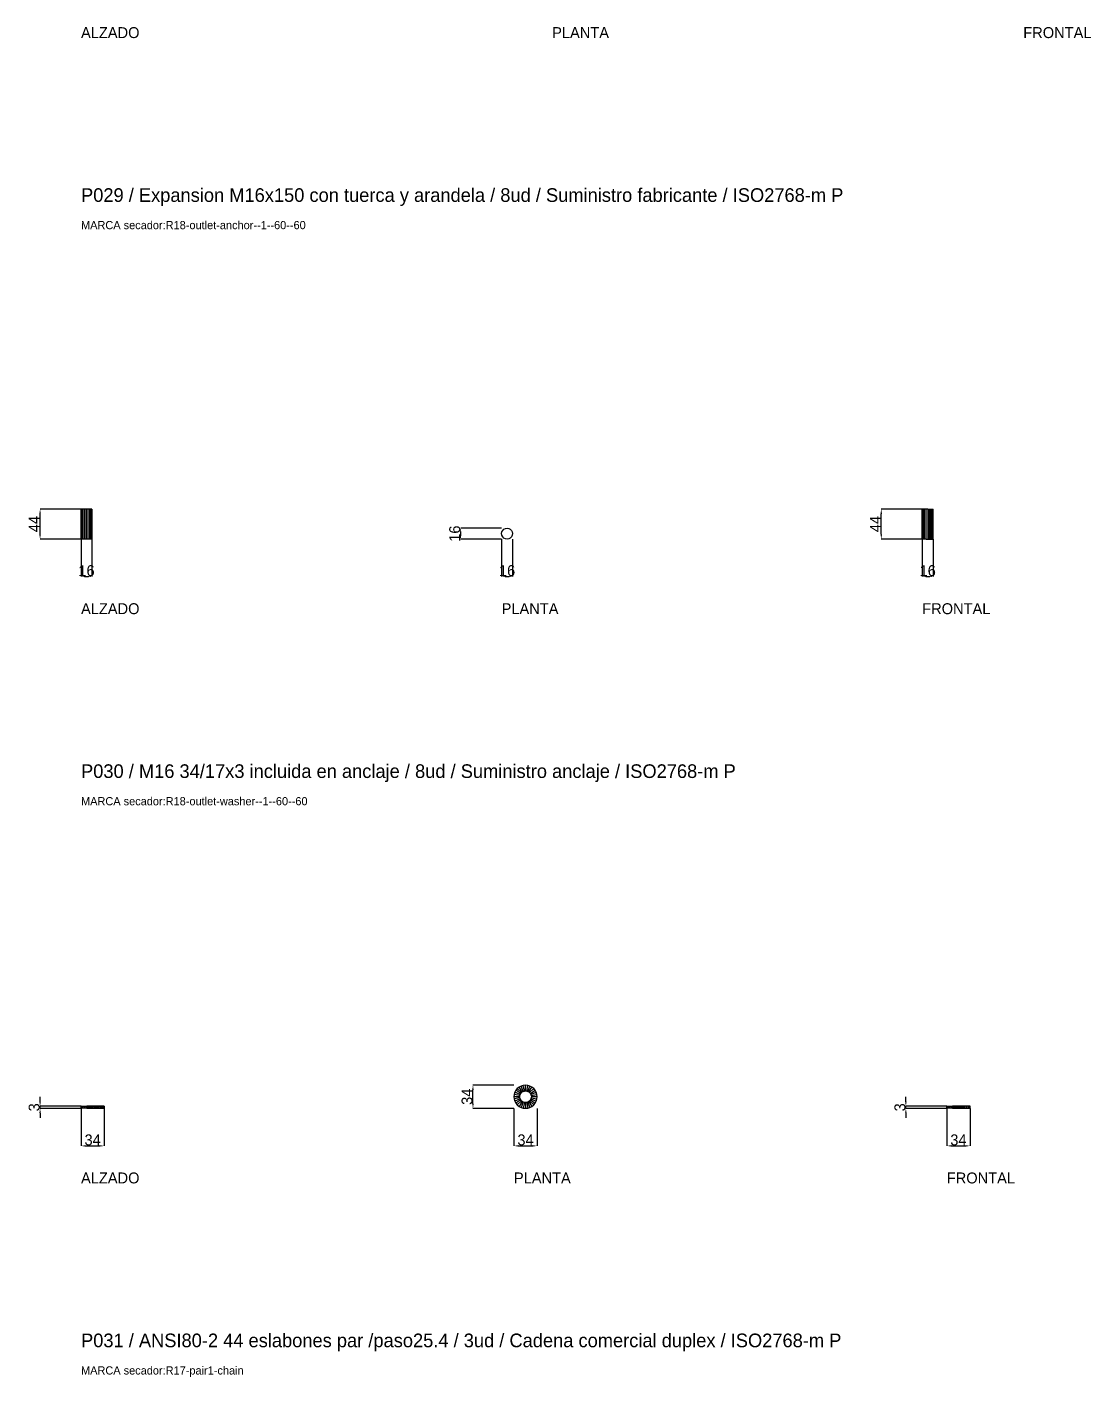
# Model space of a CAD drawing. Header units: millimetres. Extents: x -79 to 13940, y -87340 to 371.
# Drawn here: x -79 to 1479, y -38973 to -36995 of the extents above; entities that cross this region are included whole.
import ezdxf

# ---------------------------------------------------------------- set-up
doc = ezdxf.new("R2010")
doc.units = ezdxf.units.MM
for name, color, linetype in [('R18_COTAS_P', 1, 'Continuous'), ('R18_PIEZAS_P', 3, 'Continuous'), ('R18_TEXTOS', 7, 'Continuous')]:
    doc.layers.add(name, color=color, linetype=linetype)
doc.dimstyles.get("Standard").update_dxf_attribs({"dimtxt": 2.5, "dimasz": 2.5, "dimexe": 1.25, "dimexo": 0.625, "dimtad": 1, "dimcen": 2.5, "dimazin": 3, "dimtfac": 1, "dimtmove": 0, "dimatfit": 3})

# ---------------------------------------------------------------- blocks, each defined once
blk = doc.blocks.new('_CLOSEDFILLED')
at = {"color": 0, "linetype": 'BYBLOCK'}
blk.add_solid([(-1, 0.16), (0, 0), (-1, -0.16)], dxfattribs=at)
blk = doc.blocks.new('*D175')
for p, q in [((0, -37745), (0, -37800)), ((16, -37745), (16, -37800)), ((7, -37800), (9, -37800))]:
    blk.add_line(p, q)
at = {"layer": 'Defpoints'}
for p in [(0, -37745), (16, -37745), (0, -37800)]:
    blk.add_point(p, dxfattribs=at)
at = {"layer": 'R18_COTAS_P', "xscale": 7, "yscale": 7, "rotation": 180}
blk.add_blockref('_CLOSEDFILLED', (0, -37800), dxfattribs=at)
at = {"layer": 'R18_COTAS_P', "xscale": 7, "yscale": 7}
blk.add_blockref('_CLOSEDFILLED', (16, -37800), dxfattribs=at)
at = {"layer": 'R18_COTAS_P', "insert": (8, -37791.3), "char_height": 16, "attachment_point": 5}
blk.add_mtext('16', dxfattribs=at)
blk = doc.blocks.new('*D176')
for p, q in [((0, -37701), (-60, -37701)), ((-60, -37738), (-60, -37708)), ((0, -37745), (-60, -37745))]:
    blk.add_line(p, q)
at = {"layer": 'Defpoints'}
for p in [(0, -37701), (-60, -37745), (0, -37745)]:
    blk.add_point(p, dxfattribs=at)
at = {"layer": 'R18_COTAS_P', "xscale": 7, "yscale": 7}
for p, rotation in [((-60, -37701), 90), ((-60, -37745), 270)]:
    blk.add_blockref('_CLOSEDFILLED', p, dxfattribs=dict(at, rotation=rotation))
at = {"layer": 'R18_COTAS_P', "insert": (-68.6, -37723), "char_height": 16, "attachment_point": 5, "rotation": 90}
blk.add_mtext('44', dxfattribs=at)
blk = doc.blocks.new('*D177')
for p, q in [((616, -37745), (616, -37800)), ((632, -37745), (632, -37800)), ((623, -37800), (625, -37800))]:
    blk.add_line(p, q)
at = {"layer": 'Defpoints'}
for p in [(616, -37745), (632, -37745), (616, -37800)]:
    blk.add_point(p, dxfattribs=at)
at = {"layer": 'R18_COTAS_P', "xscale": 7, "yscale": 7, "rotation": 180}
blk.add_blockref('_CLOSEDFILLED', (616, -37800), dxfattribs=at)
at = {"layer": 'R18_COTAS_P', "xscale": 7, "yscale": 7}
blk.add_blockref('_CLOSEDFILLED', (632, -37800), dxfattribs=at)
at = {"layer": 'R18_COTAS_P', "insert": (624, -37791.3), "char_height": 16, "attachment_point": 5}
blk.add_mtext('16', dxfattribs=at)
blk = doc.blocks.new('*D178')
for p, q in [((616, -37729), (556, -37729)), ((556, -37738), (556, -37736)), ((616, -37745), (556, -37745))]:
    blk.add_line(p, q)
at = {"layer": 'Defpoints'}
for p in [(616, -37729), (556, -37745), (616, -37745)]:
    blk.add_point(p, dxfattribs=at)
at = {"layer": 'R18_COTAS_P', "xscale": 7, "yscale": 7}
for p, rotation in [((556, -37729), 90), ((556, -37745), 270)]:
    blk.add_blockref('_CLOSEDFILLED', p, dxfattribs=dict(at, rotation=rotation))
at = {"layer": 'R18_COTAS_P', "insert": (547.4, -37737), "char_height": 16, "attachment_point": 5, "rotation": 90}
blk.add_mtext('16', dxfattribs=at)
blk = doc.blocks.new('*D179')
for p, q in [((1232, -37745), (1232, -37800)), ((1248, -37745), (1248, -37800)), ((1239, -37800), (1241, -37800))]:
    blk.add_line(p, q)
at = {"layer": 'Defpoints'}
for p in [(1232, -37745), (1248, -37745), (1232, -37800)]:
    blk.add_point(p, dxfattribs=at)
at = {"layer": 'R18_COTAS_P', "xscale": 7, "yscale": 7, "rotation": 180}
blk.add_blockref('_CLOSEDFILLED', (1232, -37800), dxfattribs=at)
at = {"layer": 'R18_COTAS_P', "xscale": 7, "yscale": 7}
blk.add_blockref('_CLOSEDFILLED', (1248, -37800), dxfattribs=at)
at = {"layer": 'R18_COTAS_P', "insert": (1240, -37791.3), "char_height": 16, "attachment_point": 5}
blk.add_mtext('16', dxfattribs=at)
blk = doc.blocks.new('*D180')
for p, q in [((1232, -37701), (1172, -37701)), ((1172, -37738), (1172, -37708)), ((1232, -37745), (1172, -37745))]:
    blk.add_line(p, q)
at = {"layer": 'Defpoints'}
for p in [(1232, -37701), (1172, -37745), (1232, -37745)]:
    blk.add_point(p, dxfattribs=at)
at = {"layer": 'R18_COTAS_P', "xscale": 7, "yscale": 7}
for p, rotation in [((1172, -37701), 90), ((1172, -37745), 270)]:
    blk.add_blockref('_CLOSEDFILLED', p, dxfattribs=dict(at, rotation=rotation))
at = {"layer": 'R18_COTAS_P', "insert": (1163.4, -37723), "char_height": 16, "attachment_point": 5, "rotation": 90}
blk.add_mtext('44', dxfattribs=at)
blk = doc.blocks.new('*D181')
for p, q in [((0, -38579), (0, -38634)), ((34, -38579), (34, -38634)), ((7, -38634), (27, -38634))]:
    blk.add_line(p, q)
at = {"layer": 'Defpoints'}
for p in [(0, -38579), (34, -38579), (0, -38634)]:
    blk.add_point(p, dxfattribs=at)
at = {"layer": 'R18_COTAS_P', "xscale": 7, "yscale": 7, "rotation": 180}
blk.add_blockref('_CLOSEDFILLED', (0, -38634), dxfattribs=at)
at = {"layer": 'R18_COTAS_P', "xscale": 7, "yscale": 7}
blk.add_blockref('_CLOSEDFILLED', (34, -38634), dxfattribs=at)
at = {"layer": 'R18_COTAS_P', "insert": (17, -38625.3), "char_height": 16, "attachment_point": 5}
blk.add_mtext('34', dxfattribs=at)
blk = doc.blocks.new('*D182')
for p, q in [((-60, -38569), (-60, -38562)), ((0, -38576), (-60, -38576)), ((-60, -38579), (-60, -38576)), ((0, -38579), (-60, -38579)), ((-60, -38586), (-60, -38593))]:
    blk.add_line(p, q)
at = {"layer": 'Defpoints'}
for p in [(-60, -38579), (0, -38576), (0, -38579)]:
    blk.add_point(p, dxfattribs=at)
at = {"layer": 'R18_COTAS_P', "xscale": 7, "yscale": 7}
for p, rotation in [((-60, -38576), 270), ((-60, -38579), 90)]:
    blk.add_blockref('_CLOSEDFILLED', p, dxfattribs=dict(at, rotation=rotation))
at = {"layer": 'R18_COTAS_P', "insert": (-68.6, -38577.5), "char_height": 16, "attachment_point": 5, "rotation": 90}
blk.add_mtext('3', dxfattribs=at)
blk = doc.blocks.new('*D183')
for p, q in [((634, -38579), (634, -38634)), ((668, -38579), (668, -38634)), ((641, -38634), (661, -38634))]:
    blk.add_line(p, q)
at = {"layer": 'Defpoints'}
for p in [(634, -38579), (668, -38579), (634, -38634)]:
    blk.add_point(p, dxfattribs=at)
at = {"layer": 'R18_COTAS_P', "xscale": 7, "yscale": 7, "rotation": 180}
blk.add_blockref('_CLOSEDFILLED', (634, -38634), dxfattribs=at)
at = {"layer": 'R18_COTAS_P', "xscale": 7, "yscale": 7}
blk.add_blockref('_CLOSEDFILLED', (668, -38634), dxfattribs=at)
at = {"layer": 'R18_COTAS_P', "insert": (651, -38625.3), "char_height": 16, "attachment_point": 5}
blk.add_mtext('34', dxfattribs=at)
blk = doc.blocks.new('*D184')
for p, q in [((634, -38545), (574, -38545)), ((574, -38572), (574, -38552)), ((634, -38579), (574, -38579))]:
    blk.add_line(p, q)
at = {"layer": 'Defpoints'}
for p in [(634, -38545), (574, -38579), (634, -38579)]:
    blk.add_point(p, dxfattribs=at)
at = {"layer": 'R18_COTAS_P', "xscale": 7, "yscale": 7}
for p, rotation in [((574, -38545), 90), ((574, -38579), 270)]:
    blk.add_blockref('_CLOSEDFILLED', p, dxfattribs=dict(at, rotation=rotation))
at = {"layer": 'R18_COTAS_P', "insert": (565.4, -38562), "char_height": 16, "attachment_point": 5, "rotation": 90}
blk.add_mtext('34', dxfattribs=at)
blk = doc.blocks.new('*D185')
for p, q in [((1268, -38579), (1268, -38634)), ((1302, -38579), (1302, -38634)), ((1275, -38634), (1295, -38634))]:
    blk.add_line(p, q)
at = {"layer": 'Defpoints'}
for p in [(1268, -38579), (1302, -38579), (1268, -38634)]:
    blk.add_point(p, dxfattribs=at)
at = {"layer": 'R18_COTAS_P', "xscale": 7, "yscale": 7, "rotation": 180}
blk.add_blockref('_CLOSEDFILLED', (1268, -38634), dxfattribs=at)
at = {"layer": 'R18_COTAS_P', "xscale": 7, "yscale": 7}
blk.add_blockref('_CLOSEDFILLED', (1302, -38634), dxfattribs=at)
at = {"layer": 'R18_COTAS_P', "insert": (1285, -38625.3), "char_height": 16, "attachment_point": 5}
blk.add_mtext('34', dxfattribs=at)
blk = doc.blocks.new('*D186')
for p, q in [((1208, -38569), (1208, -38562)), ((1268, -38576), (1208, -38576)), ((1208, -38579), (1208, -38576)), ((1268, -38579), (1208, -38579)), ((1208, -38586), (1208, -38593))]:
    blk.add_line(p, q)
at = {"layer": 'Defpoints'}
for p in [(1208, -38579), (1268, -38576), (1268, -38579)]:
    blk.add_point(p, dxfattribs=at)
at = {"layer": 'R18_COTAS_P', "xscale": 7, "yscale": 7}
for p, rotation in [((1208, -38576), 270), ((1208, -38579), 90)]:
    blk.add_blockref('_CLOSEDFILLED', p, dxfattribs=dict(at, rotation=rotation))
at = {"layer": 'R18_COTAS_P', "insert": (1199.4, -38577.5), "char_height": 16, "attachment_point": 5, "rotation": 90}
blk.add_mtext('3', dxfattribs=at)

msp = doc.modelspace()

# ---------------------------------------------------------------- linework, layer by layer
at = {"layer": 'R18_PIEZAS_P'}
for p, q in [((0.392, -37700.967), (0, -37700.967)), ((0, -37744.967), (0, -37700.967)), ((1.528, -37700.967), (0.392, -37700.967)), ((0.392, -37744.967), (0.392, -37700.967)), ((3.298, -37700.967), (1.528, -37700.967)), ((1.528, -37744.967), (1.528, -37700.967)), ((5.528, -37700.967), (3.298, -37700.967)), ((3.298, -37744.967), (3.298, -37700.967)), ((8, -37700.967), (5.528, -37700.967)), ((5.528, -37744.967), (5.528, -37700.967)), ((10.472, -37700.967), (8, -37700.967)), ((8, -37744.967), (8, -37700.967)), ((12.702, -37700.967), (10.472, -37700.967)), ((10.472, -37744.967), (10.472, -37700.967)), ((14.472, -37700.967), (12.702, -37700.967)), ((12.702, -37744.967), (12.702, -37700.967)), ((15.608, -37700.967), (14.472, -37700.967)), ((14.472, -37744.967), (14.472, -37700.967)), ((16, -37700.967), (15.608, -37700.967)), ((15.608, -37744.967), (15.608, -37700.967)), ((16, -37700.967), (16, -37744.967)), ((1232.392, -37700.967), (1232, -37700.967)), ((1232, -37744.967), (1232, -37700.967)), ((1233.528, -37700.967), (1232.392, -37700.967)), ((1232.392, -37744.967), (1232.392, -37700.967)), ((1235.298, -37700.967), (1233.528, -37700.967)), ((1233.528, -37744.967), (1233.528, -37700.967)), ((1237.528, -37700.967), (1235.298, -37700.967)), ((1235.298, -37744.967), (1235.298, -37700.967)), ((1240, -37700.967), (1237.528, -37700.967)), ((1237.528, -37744.967), (1237.528, -37700.967)), ((1240, -37700.967), (1242.472, -37700.967)), ((1240, -37700.967), (1240, -37744.967)), ((1242.472, -37700.967), (1244.702, -37700.967)), ((1242.472, -37744.967), (1242.472, -37700.967)), ((1244.702, -37700.967), (1246.472, -37700.967)), ((1244.702, -37744.967), (1244.702, -37700.967)), ((1246.472, -37700.967), (1247.608, -37700.967)), ((1246.472, -37744.967), (1246.472, -37700.967)), ((1247.608, -37700.967), (1248, -37700.967)), ((1247.608, -37744.967), (1247.608, -37700.967)), ((1248, -37744.967), (1248, -37700.967)), ((616, -37736.967), (616.392, -37734.495)), ((616.392, -37739.439), (616, -37736.967)), ((616.392, -37734.495), (617.528, -37732.264)), ((617.528, -37732.264), (619.298, -37730.495)), ((619.298, -37730.495), (621.528, -37729.358)), ((621.528, -37729.358), (624, -37728.967)), ((624, -37728.967), (626.472, -37729.358)), ((626.472, -37729.358), (628.702, -37730.495)), ((628.702, -37730.495), (630.472, -37732.264)), ((630.472, -37732.264), (631.608, -37734.495)), ((631.608, -37734.495), (632, -37736.967)), ((632, -37736.967), (631.608, -37739.439)), ((0.392, -37744.967), (0, -37744.967)), ((1.528, -37744.967), (0.392, -37744.967)), ((3.298, -37744.967), (1.528, -37744.967)), ((5.528, -37744.967), (3.298, -37744.967)), ((8, -37744.967), (5.528, -37744.967)), ((10.472, -37744.967), (8, -37744.967)), ((12.702, -37744.967), (10.472, -37744.967)), ((14.472, -37744.967), (12.702, -37744.967)), ((15.608, -37744.967), (14.472, -37744.967)), ((15.608, -37744.967), (16, -37744.967)), ((617.528, -37741.669), (616.392, -37739.439)), ((619.298, -37743.439), (617.528, -37741.669)), ((621.528, -37744.575), (619.298, -37743.439)), ((624, -37744.967), (621.528, -37744.575)), ((626.472, -37744.575), (624, -37744.967)), ((628.702, -37743.439), (626.472, -37744.575)), ((630.472, -37741.669), (628.702, -37743.439)), ((631.608, -37739.439), (630.472, -37741.669)), ((1232.392, -37744.967), (1232, -37744.967)), ((1233.528, -37744.967), (1232.392, -37744.967)), ((1235.298, -37744.967), (1233.528, -37744.967)), ((1237.528, -37744.967), (1235.298, -37744.967)), ((1237.528, -37744.967), (1240, -37744.967)), ((1240, -37744.967), (1242.472, -37744.967)), ((1242.472, -37744.967), (1244.702, -37744.967)), ((1244.702, -37744.967), (1246.472, -37744.967)), ((1246.472, -37744.967), (1247.608, -37744.967)), ((1247.608, -37744.967), (1248, -37744.967)), ((641.555, -38547.832), (638.979, -38549.946)), ((644.494, -38546.261), (641.555, -38547.832)), ((646.278, -38554.899), (641.555, -38547.832)), ((647.683, -38545.293), (644.494, -38546.261)), ((647.747, -38554.114), (644.494, -38546.261)), ((651, -38544.967), (647.683, -38545.293)), ((649.342, -38553.63), (647.683, -38545.293)), ((654.317, -38545.293), (651, -38544.967)), ((651, -38553.467), (651, -38544.967)), ((652.658, -38553.63), (654.317, -38545.293)), ((654.253, -38554.114), (657.506, -38546.261)), ((657.506, -38546.261), (654.317, -38545.293)), ((655.722, -38554.899), (660.445, -38547.832)), ((660.445, -38547.832), (657.506, -38546.261)), ((663.021, -38549.946), (660.445, -38547.832)), ((634.327, -38558.65), (634, -38561.967)), ((642.5, -38561.967), (634, -38561.967)), ((634, -38561.967), (634.327, -38565.283)), ((635.294, -38555.461), (634.327, -38558.65)), ((642.663, -38560.308), (634.327, -38558.65)), ((642.663, -38563.625), (634.327, -38565.283)), ((634.327, -38565.283), (635.294, -38568.472)), ((636.865, -38552.522), (635.294, -38555.461)), ((643.147, -38558.714), (635.294, -38555.461)), ((643.147, -38565.219), (635.294, -38568.472)), ((638.979, -38549.946), (636.865, -38552.522)), ((643.933, -38557.244), (636.865, -38552.522)), ((643.933, -38566.689), (636.865, -38571.411)), ((644.99, -38555.956), (638.979, -38549.946)), ((644.99, -38567.977), (638.979, -38573.987)), ((642.5, -38561.967), (642.663, -38560.308)), ((642.663, -38563.625), (642.5, -38561.967)), ((642.663, -38560.308), (643.147, -38558.714)), ((643.147, -38565.219), (642.663, -38563.625)), ((643.147, -38558.714), (643.933, -38557.244)), ((643.933, -38566.689), (643.147, -38565.219)), ((643.933, -38557.244), (644.99, -38555.956)), ((644.99, -38567.977), (643.933, -38566.689)), ((644.99, -38555.956), (646.278, -38554.899)), ((646.278, -38569.034), (644.99, -38567.977)), ((646.278, -38554.899), (647.747, -38554.114)), ((647.747, -38554.114), (649.342, -38553.63)), ((649.342, -38553.63), (651, -38553.467)), ((651, -38553.467), (652.658, -38553.63)), ((652.658, -38553.63), (654.253, -38554.114)), ((654.253, -38554.114), (655.722, -38554.899)), ((655.722, -38554.899), (657.01, -38555.956)), ((657.01, -38567.977), (655.722, -38569.034)), ((657.01, -38555.956), (663.021, -38549.946)), ((657.01, -38555.956), (658.067, -38557.244)), ((658.067, -38566.689), (657.01, -38567.977)), ((657.01, -38567.977), (663.021, -38573.987)), ((658.067, -38557.244), (665.135, -38552.522)), ((658.067, -38557.244), (658.853, -38558.714)), ((658.853, -38565.219), (658.067, -38566.689)), ((658.067, -38566.689), (665.135, -38571.411)), ((658.853, -38558.714), (666.706, -38555.461)), ((658.853, -38558.714), (659.337, -38560.308)), ((659.337, -38563.625), (658.853, -38565.219)), ((658.853, -38565.219), (666.706, -38568.472)), ((659.337, -38560.308), (667.673, -38558.65)), ((659.337, -38560.308), (659.5, -38561.967)), ((659.5, -38561.967), (659.337, -38563.625)), ((659.337, -38563.625), (667.673, -38565.283)), ((668, -38561.967), (659.5, -38561.967)), ((665.135, -38552.522), (663.021, -38549.946)), ((666.706, -38555.461), (665.135, -38552.522)), ((667.673, -38558.65), (666.706, -38555.461)), ((666.706, -38568.472), (667.673, -38565.283)), ((668, -38561.967), (667.673, -38558.65)), ((667.673, -38565.283), (668, -38561.967)), ((0, -38578.967), (0, -38575.967)), ((0, -38575.967), (0.327, -38575.967)), ((0, -38575.967), (8.5, -38575.967)), ((0.327, -38578.967), (0, -38578.967)), ((8.5, -38578.967), (0, -38578.967)), ((0.327, -38578.967), (0.327, -38575.967)), ((0.327, -38575.967), (1.294, -38575.967)), ((0.327, -38575.967), (8.663, -38575.967)), ((1.294, -38578.967), (0.327, -38578.967)), ((8.663, -38578.967), (0.327, -38578.967)), ((1.294, -38578.967), (1.294, -38575.967)), ((1.294, -38575.967), (2.865, -38575.967)), ((1.294, -38575.967), (9.147, -38575.967)), ((2.865, -38578.967), (1.294, -38578.967)), ((9.147, -38578.967), (1.294, -38578.967)), ((2.865, -38578.967), (2.865, -38575.967)), ((2.865, -38575.967), (4.979, -38575.967)), ((2.865, -38575.967), (9.933, -38575.967)), ((4.979, -38578.967), (2.865, -38578.967)), ((9.933, -38578.967), (2.865, -38578.967)), ((4.979, -38578.967), (4.979, -38575.967)), ((4.979, -38575.967), (7.555, -38575.967)), ((4.979, -38575.967), (10.99, -38575.967)), ((7.555, -38578.967), (4.979, -38578.967)), ((10.99, -38578.967), (4.979, -38578.967)), ((7.555, -38578.967), (7.555, -38575.967)), ((7.555, -38575.967), (10.494, -38575.967)), ((7.555, -38575.967), (12.278, -38575.967)), ((10.494, -38578.967), (7.555, -38578.967)), ((12.278, -38578.967), (7.555, -38578.967)), ((8.663, -38575.967), (8.5, -38575.967)), ((8.5, -38575.967), (8.5, -38578.967)), ((8.5, -38578.967), (8.663, -38578.967)), ((9.147, -38575.967), (8.663, -38575.967)), ((8.663, -38575.967), (8.663, -38578.967)), ((8.663, -38578.967), (9.147, -38578.967)), ((9.933, -38575.967), (9.147, -38575.967)), ((9.147, -38575.967), (9.147, -38578.967)), ((9.147, -38578.967), (9.933, -38578.967)), ((10.99, -38575.967), (9.933, -38575.967)), ((9.933, -38575.967), (9.933, -38578.967)), ((9.933, -38578.967), (10.99, -38578.967)), ((10.494, -38578.967), (10.494, -38575.967)), ((10.494, -38575.967), (13.683, -38575.967)), ((10.494, -38575.967), (13.747, -38575.967)), ((13.683, -38578.967), (10.494, -38578.967)), ((13.747, -38578.967), (10.494, -38578.967)), ((12.278, -38575.967), (10.99, -38575.967)), ((10.99, -38575.967), (10.99, -38578.967)), ((10.99, -38578.967), (12.278, -38578.967)), ((13.747, -38575.967), (12.278, -38575.967)), ((12.278, -38575.967), (12.278, -38578.967)), ((12.278, -38578.967), (13.747, -38578.967)), ((13.683, -38578.967), (13.683, -38575.967)), ((13.683, -38575.967), (17, -38575.967)), ((13.683, -38575.967), (15.342, -38575.967)), ((17, -38578.967), (13.683, -38578.967)), ((15.342, -38578.967), (13.683, -38578.967)), ((15.342, -38575.967), (13.747, -38575.967)), ((13.747, -38575.967), (13.747, -38578.967)), ((13.747, -38578.967), (15.342, -38578.967)), ((17, -38575.967), (15.342, -38575.967)), ((15.342, -38575.967), (15.342, -38578.967)), ((15.342, -38578.967), (17, -38578.967)), ((17, -38578.967), (17, -38575.967)), ((17, -38575.967), (20.317, -38575.967)), ((18.658, -38575.967), (17, -38575.967)), ((20.317, -38578.967), (17, -38578.967)), ((17, -38578.967), (18.658, -38578.967)), ((20.253, -38575.967), (18.658, -38575.967)), ((18.658, -38575.967), (18.658, -38578.967)), ((20.317, -38575.967), (18.658, -38575.967)), ((18.658, -38578.967), (20.253, -38578.967)), ((18.658, -38578.967), (20.317, -38578.967)), ((21.722, -38575.967), (20.253, -38575.967)), ((20.253, -38575.967), (20.253, -38578.967)), ((23.506, -38575.967), (20.253, -38575.967)), ((20.253, -38578.967), (21.722, -38578.967)), ((20.253, -38578.967), (23.506, -38578.967)), ((20.317, -38578.967), (20.317, -38575.967)), ((20.317, -38575.967), (23.506, -38575.967)), ((23.506, -38578.967), (20.317, -38578.967)), ((23.01, -38575.967), (21.722, -38575.967)), ((21.722, -38575.967), (21.722, -38578.967)), ((26.445, -38575.967), (21.722, -38575.967)), ((21.722, -38578.967), (23.01, -38578.967)), ((21.722, -38578.967), (26.445, -38578.967)), ((24.067, -38575.967), (23.01, -38575.967)), ((23.01, -38575.967), (23.01, -38578.967)), ((29.021, -38575.967), (23.01, -38575.967)), ((23.01, -38578.967), (24.067, -38578.967)), ((23.01, -38578.967), (29.021, -38578.967)), ((23.506, -38578.967), (23.506, -38575.967)), ((23.506, -38575.967), (26.445, -38575.967)), ((26.445, -38578.967), (23.506, -38578.967)), ((24.853, -38575.967), (24.067, -38575.967)), ((24.067, -38575.967), (24.067, -38578.967)), ((31.135, -38575.967), (24.067, -38575.967)), ((24.067, -38578.967), (24.853, -38578.967)), ((24.067, -38578.967), (31.135, -38578.967)), ((25.337, -38575.967), (24.853, -38575.967)), ((24.853, -38575.967), (24.853, -38578.967)), ((32.706, -38575.967), (24.853, -38575.967)), ((24.853, -38578.967), (25.337, -38578.967)), ((24.853, -38578.967), (32.706, -38578.967)), ((25.5, -38575.967), (25.337, -38575.967)), ((25.337, -38575.967), (25.337, -38578.967)), ((33.673, -38575.967), (25.337, -38575.967)), ((25.337, -38578.967), (25.5, -38578.967)), ((25.337, -38578.967), (33.673, -38578.967)), ((25.5, -38578.967), (25.5, -38575.967)), ((25.5, -38575.967), (34, -38575.967)), ((34, -38578.967), (25.5, -38578.967)), ((26.445, -38578.967), (26.445, -38575.967)), ((26.445, -38575.967), (29.021, -38575.967)), ((29.021, -38578.967), (26.445, -38578.967)), ((29.021, -38578.967), (29.021, -38575.967)), ((29.021, -38575.967), (31.135, -38575.967)), ((31.135, -38578.967), (29.021, -38578.967)), ((31.135, -38578.967), (31.135, -38575.967)), ((31.135, -38575.967), (32.706, -38575.967)), ((32.706, -38578.967), (31.135, -38578.967)), ((32.706, -38578.967), (32.706, -38575.967)), ((32.706, -38575.967), (33.673, -38575.967)), ((33.673, -38578.967), (32.706, -38578.967)), ((33.673, -38578.967), (33.673, -38575.967)), ((33.673, -38575.967), (34, -38575.967)), ((34, -38578.967), (33.673, -38578.967)), ((34, -38575.967), (34, -38578.967)), ((635.294, -38568.472), (636.865, -38571.411)), ((636.865, -38571.411), (638.979, -38573.987)), ((638.979, -38573.987), (641.555, -38576.102)), ((646.278, -38569.034), (641.555, -38576.102)), ((641.555, -38576.102), (644.494, -38577.673)), ((647.747, -38569.82), (644.494, -38577.673)), ((644.494, -38577.673), (647.683, -38578.64)), ((647.747, -38569.82), (646.278, -38569.034)), ((649.342, -38570.303), (647.683, -38578.64)), ((647.683, -38578.64), (651, -38578.967)), ((649.342, -38570.303), (647.747, -38569.82)), ((651, -38570.467), (649.342, -38570.303)), ((652.658, -38570.303), (651, -38570.467)), ((651, -38570.467), (651, -38578.967)), ((651, -38578.967), (654.317, -38578.64)), ((654.253, -38569.82), (652.658, -38570.303)), ((652.658, -38570.303), (654.317, -38578.64)), ((655.722, -38569.034), (654.253, -38569.82)), ((654.253, -38569.82), (657.506, -38577.673)), ((654.317, -38578.64), (657.506, -38577.673)), ((655.722, -38569.034), (660.445, -38576.102)), ((657.506, -38577.673), (660.445, -38576.102)), ((660.445, -38576.102), (663.021, -38573.987)), ((663.021, -38573.987), (665.135, -38571.411)), ((665.135, -38571.411), (666.706, -38568.472)), ((1268, -38578.967), (1268, -38575.967)), ((1268, -38575.967), (1268.327, -38575.967)), ((1268, -38575.967), (1276.5, -38575.967)), ((1268.327, -38578.967), (1268, -38578.967)), ((1276.5, -38578.967), (1268, -38578.967)), ((1268.327, -38578.967), (1268.327, -38575.967)), ((1268.327, -38575.967), (1269.294, -38575.967)), ((1268.327, -38575.967), (1276.663, -38575.967)), ((1269.294, -38578.967), (1268.327, -38578.967)), ((1276.663, -38578.967), (1268.327, -38578.967)), ((1269.294, -38578.967), (1269.294, -38575.967)), ((1269.294, -38575.967), (1270.865, -38575.967)), ((1269.294, -38575.967), (1277.147, -38575.967)), ((1270.865, -38578.967), (1269.294, -38578.967)), ((1277.147, -38578.967), (1269.294, -38578.967)), ((1270.865, -38578.967), (1270.865, -38575.967)), ((1270.865, -38575.967), (1272.979, -38575.967)), ((1270.865, -38575.967), (1277.933, -38575.967)), ((1272.979, -38578.967), (1270.865, -38578.967)), ((1277.933, -38578.967), (1270.865, -38578.967)), ((1272.979, -38578.967), (1272.979, -38575.967)), ((1272.979, -38575.967), (1275.555, -38575.967)), ((1272.979, -38575.967), (1278.99, -38575.967)), ((1275.555, -38578.967), (1272.979, -38578.967)), ((1278.99, -38578.967), (1272.979, -38578.967)), ((1275.555, -38578.967), (1275.555, -38575.967)), ((1275.555, -38575.967), (1278.494, -38575.967)), ((1275.555, -38575.967), (1280.278, -38575.967)), ((1278.494, -38578.967), (1275.555, -38578.967)), ((1280.278, -38578.967), (1275.555, -38578.967)), ((1276.663, -38575.967), (1276.5, -38575.967)), ((1276.5, -38575.967), (1276.5, -38578.967)), ((1276.5, -38578.967), (1276.663, -38578.967)), ((1277.147, -38575.967), (1276.663, -38575.967)), ((1276.663, -38575.967), (1276.663, -38578.967)), ((1276.663, -38578.967), (1277.147, -38578.967)), ((1277.933, -38575.967), (1277.147, -38575.967)), ((1277.147, -38575.967), (1277.147, -38578.967)), ((1277.147, -38578.967), (1277.933, -38578.967)), ((1278.99, -38575.967), (1277.933, -38575.967)), ((1277.933, -38575.967), (1277.933, -38578.967)), ((1277.933, -38578.967), (1278.99, -38578.967)), ((1278.494, -38578.967), (1278.494, -38575.967)), ((1278.494, -38575.967), (1281.683, -38575.967)), ((1278.494, -38575.967), (1281.747, -38575.967)), ((1281.683, -38578.967), (1278.494, -38578.967)), ((1281.747, -38578.967), (1278.494, -38578.967)), ((1280.278, -38575.967), (1278.99, -38575.967)), ((1278.99, -38575.967), (1278.99, -38578.967)), ((1278.99, -38578.967), (1280.278, -38578.967)), ((1281.747, -38575.967), (1280.278, -38575.967)), ((1280.278, -38575.967), (1280.278, -38578.967)), ((1280.278, -38578.967), (1281.747, -38578.967)), ((1281.683, -38578.967), (1281.683, -38575.967)), ((1281.683, -38575.967), (1285, -38575.967)), ((1281.683, -38575.967), (1283.342, -38575.967)), ((1285, -38578.967), (1281.683, -38578.967)), ((1283.342, -38578.967), (1281.683, -38578.967)), ((1283.342, -38575.967), (1281.747, -38575.967)), ((1281.747, -38575.967), (1281.747, -38578.967)), ((1281.747, -38578.967), (1283.342, -38578.967)), ((1285, -38575.967), (1283.342, -38575.967)), ((1283.342, -38575.967), (1283.342, -38578.967)), ((1283.342, -38578.967), (1285, -38578.967)), ((1288.317, -38575.967), (1285, -38575.967)), ((1285, -38575.967), (1285, -38578.967)), ((1285, -38575.967), (1286.658, -38575.967)), ((1285, -38578.967), (1288.317, -38578.967)), ((1286.658, -38578.967), (1285, -38578.967)), ((1286.658, -38575.967), (1286.658, -38578.967)), ((1288.317, -38575.967), (1286.658, -38575.967)), ((1286.658, -38575.967), (1288.253, -38575.967)), ((1286.658, -38578.967), (1288.317, -38578.967)), ((1288.253, -38578.967), (1286.658, -38578.967)), ((1288.253, -38575.967), (1288.253, -38578.967)), ((1291.506, -38575.967), (1288.253, -38575.967)), ((1288.253, -38575.967), (1289.722, -38575.967)), ((1288.253, -38578.967), (1291.506, -38578.967)), ((1289.722, -38578.967), (1288.253, -38578.967)), ((1288.317, -38578.967), (1288.317, -38575.967)), ((1291.506, -38575.967), (1288.317, -38575.967)), ((1288.317, -38578.967), (1291.506, -38578.967)), ((1289.722, -38575.967), (1289.722, -38578.967)), ((1294.445, -38575.967), (1289.722, -38575.967)), ((1289.722, -38575.967), (1291.01, -38575.967)), ((1289.722, -38578.967), (1294.445, -38578.967)), ((1291.01, -38578.967), (1289.722, -38578.967)), ((1291.01, -38575.967), (1291.01, -38578.967)), ((1297.021, -38575.967), (1291.01, -38575.967)), ((1291.01, -38575.967), (1292.067, -38575.967)), ((1291.01, -38578.967), (1297.021, -38578.967)), ((1292.067, -38578.967), (1291.01, -38578.967)), ((1291.506, -38578.967), (1291.506, -38575.967)), ((1294.445, -38575.967), (1291.506, -38575.967)), ((1291.506, -38578.967), (1294.445, -38578.967)), ((1292.067, -38575.967), (1292.067, -38578.967)), ((1299.135, -38575.967), (1292.067, -38575.967)), ((1292.067, -38575.967), (1292.853, -38575.967)), ((1292.067, -38578.967), (1299.135, -38578.967)), ((1292.853, -38578.967), (1292.067, -38578.967)), ((1292.853, -38575.967), (1292.853, -38578.967)), ((1300.706, -38575.967), (1292.853, -38575.967)), ((1292.853, -38575.967), (1293.337, -38575.967)), ((1292.853, -38578.967), (1300.706, -38578.967)), ((1293.337, -38578.967), (1292.853, -38578.967)), ((1293.337, -38575.967), (1293.337, -38578.967)), ((1301.673, -38575.967), (1293.337, -38575.967)), ((1293.337, -38575.967), (1293.5, -38575.967)), ((1293.337, -38578.967), (1301.673, -38578.967)), ((1293.5, -38578.967), (1293.337, -38578.967)), ((1293.5, -38575.967), (1293.5, -38578.967)), ((1302, -38575.967), (1293.5, -38575.967)), ((1293.5, -38578.967), (1302, -38578.967)), ((1294.445, -38578.967), (1294.445, -38575.967)), ((1297.021, -38575.967), (1294.445, -38575.967)), ((1294.445, -38578.967), (1297.021, -38578.967)), ((1297.021, -38578.967), (1297.021, -38575.967)), ((1299.135, -38575.967), (1297.021, -38575.967)), ((1297.021, -38578.967), (1299.135, -38578.967)), ((1299.135, -38578.967), (1299.135, -38575.967)), ((1300.706, -38575.967), (1299.135, -38575.967)), ((1299.135, -38578.967), (1300.706, -38578.967)), ((1300.706, -38578.967), (1300.706, -38575.967)), ((1301.673, -38575.967), (1300.706, -38575.967)), ((1300.706, -38578.967), (1301.673, -38578.967)), ((1301.673, -38578.967), (1301.673, -38575.967)), ((1302, -38575.967), (1301.673, -38575.967)), ((1301.673, -38578.967), (1302, -38578.967)), ((1302, -38578.967), (1302, -38575.967))]:
    msp.add_line(p, q, dxfattribs=at)

# ---------------------------------------------------------------- texts
at = {"layer": 'R18_TEXTOS'}
for s, height, p in [('ALZADO', 16, (0, -37010.967)), ('PLANTA', 16, (690, -37010.967)), ('FRONTAL', 16, (1380, -37010.967)), ('P029 / Expansion M16x150 con tuerca y arandela / 8ud / Suministro fabricante / ISO2768-m P', 20, (0, -37250.967)), ('MARCA secador:R18-outlet-anchor--1--60--60', 12, (0, -37290.967)), ('ALZADO', 16, (0, -37854.967)), ('PLANTA', 16, (616, -37854.967)), ('FRONTAL', 16, (1232, -37854.967)), ('P030 / M16 34/17x3 incluida en anclaje / 8ud / Suministro anclaje / ISO2768-m P', 20, (0, -38094.967)), ('MARCA secador:R18-outlet-washer--1--60--60', 12, (0, -38134.967)), ('ALZADO', 16, (0, -38688.967)), ('PLANTA', 16, (634, -38688.967)), ('FRONTAL', 16, (1268, -38688.967)), ('P031 / ANSI80-2 44 eslabones par /paso25.4 / 3ud / Cadena comercial duplex / ISO2768-m P', 20, (0, -38928.967)), ('MARCA secador:R17-pair1-chain', 12, (0, -38968.967))]:
    msp.add_text(s, height=height, dxfattribs=at).set_placement(p)

# ---------------------------------------------------------------- dimensions: what is measured, and where the dimension line sits
at = {"layer": 'R18_COTAS_P'}
for base, p1, p2, picture, middle in [((-60, -37744.967), (0, -37744.967), (0, -37700.967), '*D176', (-68.625, -37722.967)), ((1172, -37744.967), (1232, -37744.967), (1232, -37700.967), '*D180', (1163.375, -37722.967)), ((556, -37744.967), (616, -37744.967), (616, -37728.967), '*D178', (547.375, -37736.967)), ((574, -38578.967), (634, -38578.967), (634, -38544.967), '*D184', (565.375, -38561.967)), ((-60, -38578.967), (0, -38578.967), (0, -38575.967), '*D182', (-68.625, -38577.467)), ((1208, -38578.967), (1268, -38578.967), (1268, -38575.967), '*D186', (1199.375, -38577.467))]:
    dim = msp.add_linear_dim(base=base, p1=p1, p2=p2, angle=90, dimstyle='Standard', override={"dimtxt": 16, "dimasz": 7, "dimtad": 1, "dimdec": 2}, dxfattribs=at)
    dim.commit()
    dim.dimension.update_dxf_attribs({"geometry": picture, "text_midpoint": middle})
for base, p1, p2, picture, middle in [((0, -37799.967), (0, -37744.967), (16, -37744.967), '*D175', (8, -37791.342)), ((616, -37799.967), (616, -37744.967), (632, -37744.967), '*D177', (624, -37791.342)), ((1232, -37799.967), (1232, -37744.967), (1248, -37744.967), '*D179', (1240, -37791.342)), ((0, -38633.967), (0, -38578.967), (34, -38578.967), '*D181', (17, -38625.342)), ((634, -38633.967), (634, -38578.967), (668, -38578.967), '*D183', (651, -38625.342)), ((1268, -38633.967), (1268, -38578.967), (1302, -38578.967), '*D185', (1285, -38625.342))]:
    dim = msp.add_linear_dim(base=base, p1=p1, p2=p2, dimstyle='Standard', override={"dimtxt": 16, "dimasz": 7, "dimtad": 1, "dimdec": 2}, dxfattribs=at)
    dim.commit()
    dim.dimension.update_dxf_attribs({"geometry": picture, "text_midpoint": middle})

doc.saveas('drawing.dxf')
